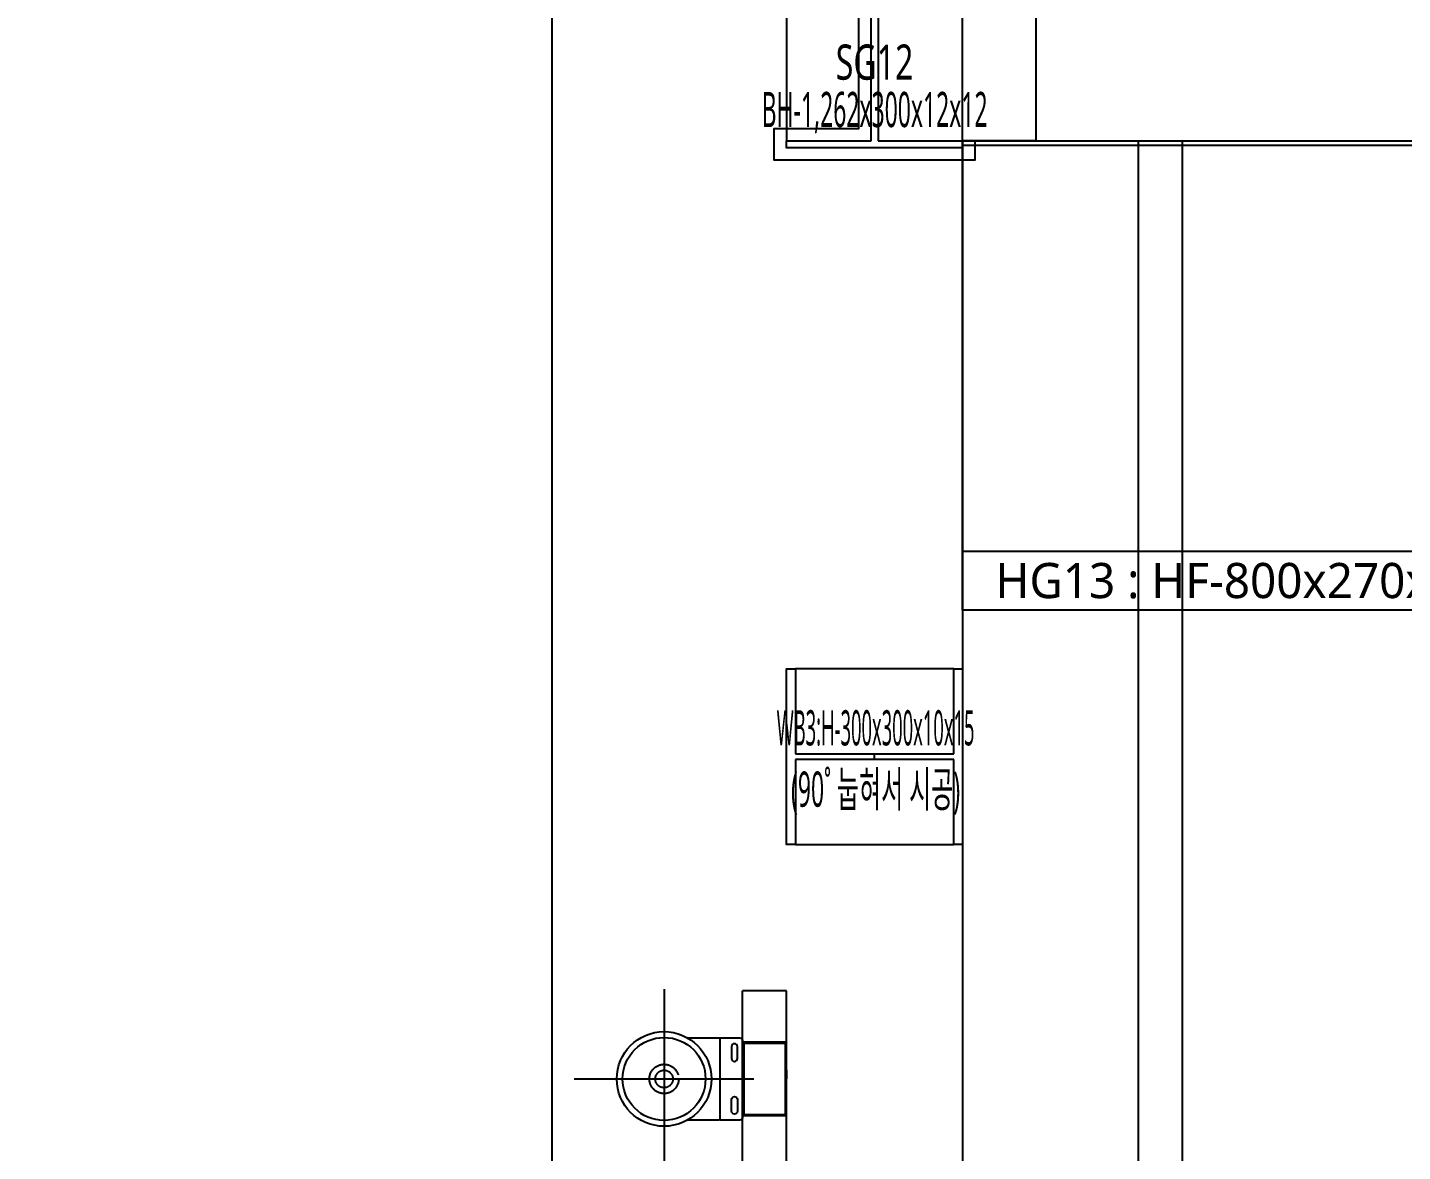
# Model space of a CAD drawing. Header units: millimetres. Extents: x 35054840 to 35483341, y -1288013 to -991013.
# Drawn here: x 35308842 to 35311187, y -1200466 to -1198550 of the extents above; entities that cross this region are included whole.
import ezdxf
from ezdxf.enums import TextEntityAlignment as Align

# ---------------------------------------------------------------- set-up
doc = ezdxf.new("R2010")
doc.units = ezdxf.units.MM
doc.header["$LTSCALE"] = 1000
doc.header["$MEASUREMENT"] = 0
doc.linetypes.add('HID', pattern=[2.5, 1.5, -1])
doc.layers.get('0').update_dxf_attribs({"linetype": 'CONTINUOUS'})
doc.layers.get('Defpoints').update_dxf_attribs({"color": 161, "linetype": 'CONTINUOUS'})
for name, color, linetype in [('cen', 1, 'CONTINUOUS'), ('con', 2, 'CONTINUOUS'), ('ELE5', 254, 'CONTINUOUS'), ('ELE6', 8, 'CONTINUOUS'), ('FIN(내화피복)', 8, 'CONTINUOUS'), ('FIN(패널-T75 글라스울)', 6, 'CONTINUOUS'), ('S-SGIRDER-HF', 3, 'CONTINUOUS'), ('SASAC 도면번호', 6, 'CONTINUOUS'), ('STEEL', 5, 'CONTINUOUS'), ('stl', 3, 'CONTINUOUS'), ('오버헤드 FR', 7, 'CONTINUOUS')]:
    doc.layers.add(name, color=color, linetype=linetype)
doc.styles.add('TE', font='malgun_0.ttf')

# ---------------------------------------------------------------- blocks, each defined once
blk = doc.blocks.new('sdfsgdfdfg')
at = {"layer": 'cen', "ltscale": 0.1}
blk.add_line((34667649.3, -327808.7), (34667649.3, -240915.8), dxfattribs=at)
blk = doc.blocks.new('종단면도_4~5층')
at = {"layer": 'con', "ltscale": 0.1}
blk.add_lwpolyline([(34812036.3, -1196693), (34812036.3, -1197493), (34890561.3, -1197493), (34890561.3, -1198743), (34917686.3, -1198743)], dxfattribs=at)
blk = doc.blocks.new('*U198')
at = {"layer": 'ELE6', "ltscale": 0.1}
for p, q in [((9925, 792), (0, 792)), ((9925, 100), (0, 100))]:
    blk.add_line(p, q, dxfattribs=at)
blk.add_lwpolyline([(9925, 0), (0, 0), (0, 800), (9925, 800)], close=True, dxfattribs=at)
at = {"layer": 'Defpoints', "style": 'TE'}
blk.add_text('HG13 : HF-800x270x8', height=60, dxfattribs=at).set_placement((448.7, 50.3), align=Align.MIDDLE_CENTER)
blk = doc.blocks.new('*U233')
at = {"layer": 'Defpoints'}
for p, q in [((-150, 619), (-150, -619)), ((150, -619), (150, 619)), ((-6, 0), (6, 0))]:
    blk.add_line(p, q, dxfattribs=at)
at = {"layer": 'STEEL', "color": 0, "linetype": 'ByBlock', "ltscale": 0.5}
for p, q in [((-6, 619), (-150, 619)), ((-6, -619), (-6, 619)), ((150, 619), (6, 619)), ((6, 619), (6, -619)), ((-150, -619), (-6, -619)), ((6, -619), (150, -619))]:
    blk.add_line(p, q, dxfattribs=at)
for points in [[(-150, 619), (-150, 631), (150, 631), (150, 619)], [(150, -619), (150, -631), (-150, -631), (-150, -619)]]:
    blk.add_lwpolyline(points, dxfattribs=at)
blk = doc.blocks.new('SG12')
at = {"layer": 'S-SGIRDER-HF', "ltscale": 0.1}
blk.add_blockref('*U233', (0, -631), dxfattribs=at)
at = {"layer": 'Defpoints', "style": 'TE'}
for s, width, p in [('SG12', 0.7, (0, -1115.8)), ('BH-1,262x300x12x12', 0.5, (0, -1196.6))]:
    blk.add_text(s, height=60, dxfattribs=dict(at, width=width)).set_placement(p, align=Align.MIDDLE_CENTER)
blk = doc.blocks.new('*U276')
at = {"layer": 'Defpoints'}
for p, q in [((-150, 135), (-150, -135)), ((150, -135), (150, 135)), ((-5, 0), (5, 0))]:
    blk.add_line(p, q, dxfattribs=at)
at = {"layer": 'STEEL', "color": 0, "linetype": 'ByBlock', "ltscale": 0.5}
for p, q in [((-5, 135), (-150, 135)), ((-5, -135), (-5, 135)), ((150, 135), (5, 135)), ((5, 135), (5, -135)), ((-150, -135), (-5, -135)), ((5, -135), (150, -135))]:
    blk.add_line(p, q, dxfattribs=at)
for points in [[(-150, 135), (-150, 150), (150, 150), (150, 135)], [(150, -135), (150, -150), (-150, -150), (-150, -135)]]:
    blk.add_lwpolyline(points, dxfattribs=at)
blk = doc.blocks.new('WB3')
at = {"layer": 'stl', "rotation": 90}
blk.add_blockref('*U276', (0, 0), dxfattribs=at)
at = {"layer": 'Defpoints', "style": 'TE'}
for s, width, p in [('WB3:H-300x300x10x15', 0.4, (1.7, 49.2)), ('(90˚ 눕혀서 시공)', 0.5, (1.7, -55.4))]:
    blk.add_text(s, height=60, dxfattribs=dict(at, width=width)).set_placement(p, align=Align.MIDDLE_CENTER)
blk = doc.blocks.new('지상34층 OH도어 단면')
at = {"color": 2}
blk.add_lwpolyline([(-843.8, 7020.5), (-789.9, 7020.5, -0.267949), (-789.4, 7020.2, 0.57735), (-788.6, 7020.2, -0.267949), (-788.1, 7020.5), (-755, 7020.5, -0.414214), (-750, 7015.5), (-750, 6885.5, -0.414214), (-755, 6880.5), (-788.1, 6880.5, -0.267949), (-788.6, 6880.7, 0.57735), (-789.4, 6880.7, -0.267949), (-789.9, 6880.5), (-843.8, 6880.5)], format="xyb", dxfattribs=at)
blk.add_lwpolyline([(-789, 7020.5), (-789, 6880.5)], dxfattribs=at)
for points in [[(-759, 6985.5), (-759, 7005.5, 1), (-769, 7005.5), (-769, 6985.5, 1)], [(-759, 6895.5, -1), (-769, 6895.5), (-769, 6915.5, -1), (-759, 6915.5)]]:
    blk.add_lwpolyline(points, format="xyb", close=True, dxfattribs=at)
for radius in [80.7, 70.7]:
    blk.add_circle((-884, 6950.5), radius)
at = {"color": 2, "linetype": 'HID', "ltscale": 0.1}
blk.add_circle((-884, 6950.5), 25, dxfattribs=at)
at = {"linetype": 'HID', "ltscale": 0.1}
blk.add_circle((-884, 6950.5), 15, dxfattribs=at)
at = {"layer": 'FIN(패널-T75 글라스울)'}
for p, q in [((-75, 4000.5), (-75, 8550)), ((0, 4000.5), (0, 8550))]:
    blk.add_line(p, q, dxfattribs=at)
at = {"layer": 'STEEL', "linetype": 'ByBlock'}
blk.add_line((-675, 6965.5), (-675, 6950.5), dxfattribs=at)
at = {"layer": '오버헤드 FR'}
for p, q in [((-750, 4075.5), (-750, 7100.5)), ((-675, 7100.5), (-750, 7100.5)), ((-675, 4075.5), (-675, 7100.5))]:
    blk.add_line(p, q, dxfattribs=at)
for points in [[(-884, 7103.6), (-884, 6797.3)], [(-1037.2, 6950.5), (-730.8, 6950.5)]]:
    blk.add_lwpolyline(points, dxfattribs=at)
blk.add_lwpolyline([(-750, 6888), (-675, 6888), (-675, 7013), (-750, 7013)], close=True, dxfattribs=at)
blk.add_lwpolyline([(-746, 6890), (-679, 6890, 0.414214), (-677, 6892), (-677, 7009, 0.414214), (-679, 7011), (-746, 7011, 0.414214), (-748, 7009), (-748, 6892, 0.414214)], format="xyb", close=True, dxfattribs=at)

msp = doc.modelspace()

# ---------------------------------------------------------------- linework, layer by layer
at = {"layer": 'con', "ltscale": 0.1}
msp.add_line((35310561.3, -1198743, 1), (35310436.3, -1198743, 1), dxfattribs=at)
at = {"layer": 'ELE5', "ltscale": 0.1, "elevation": 1}
msp.add_lwpolyline([(35309736.3, -1207293), (35309736.3, -1197493)], dxfattribs=at)
at = {"layer": 'ELE5', "ltscale": 1000, "elevation": 1}
msp.add_lwpolyline([(35310436.3, -1198743), (35310436.3, -1203217.5)], dxfattribs=at)
at = {"layer": 'FIN(내화피복)', "ltscale": 10000, "elevation": 1}
msp.add_lwpolyline([(35310457.3, -1198743), (35310457.3, -1198776), (35310115.3, -1198776), (35310115.3, -1198722), (35310259.3, -1198722), (35310259.3, -1197526), (35310115.3, -1197526), (35310115.3, -1197493)], dxfattribs=at)

# ---------------------------------------------------------------- block references
for name, p in [('sdfsgdfdfg', (642087, -926584.2, 1)), ('지상34층 OH도어 단면', (35310811.3, -1207293, 1))]:
    msp.add_blockref(name, p)
at = {"ltscale": 0.1}
msp.add_blockref('종단면도_4~5층', (420000, 0, 1), dxfattribs=at)
at = {"layer": 'ELE6'}
msp.add_blockref('*U198', (35310436.3, -1199543, 1), dxfattribs=at)
at = {"layer": 'S-SGIRDER-HF', "ltscale": 0.1}
msp.add_blockref('SG12', (35310286.3, -1197493, 1), dxfattribs=at)
at = {"layer": 'SASAC 도면번호'}
msp.add_blockref('WB3', (35310286.3, -1199793, 1), dxfattribs=at)

doc.saveas('drawing.dxf')
